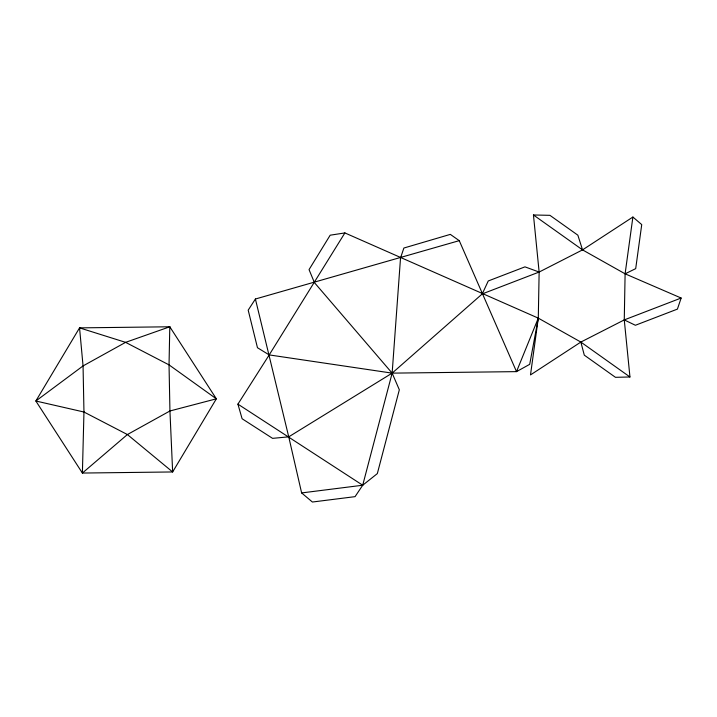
<?xml version="1.0" encoding="UTF-8"?>
<svg xmlns="http://www.w3.org/2000/svg" width="717" height="717" viewBox="0 0 717 717"><rect width="100%" height="100%" fill="white"/><g stroke="black" fill="none" stroke-linecap="round" stroke-linejoin="round"><path stroke-width="1.08" d="M632.896 217.036L582.545 249.883L539.139 272.048L538.288 318.133L530.499 374.919L580.851 342.072L624.265 319.907L681.15 298.03L677.413 309.108L635.396 325.267L624.265 319.907L625.107 273.822L632.896 217.036L641.733 224.6L635.701 268.642L625.107 273.822L582.545 249.883L533.448 214.975L539.139 272.048L482.245 293.925L392.145 373.136L288.736 436.841L272.568 438.356L242.104 418.746L237.919 404.137L269.207 354.915L344.895 232.926L538.288 318.133L580.851 342.072L629.956 376.981L624.265 319.907M255.404 299.016L288.736 436.841L301.633 492.929L312.397 502.025L355.058 496.648L362.712 485.23L392.145 373.136L400.534 257.923L403.877 248.028L450.321 234.378L459.256 240.652L516.518 371.63L529.702 364.335L538.288 318.133L516.518 371.63L392.145 373.136L269.207 354.915L257.466 347.727L248.19 310.156L255.404 299.016L459.256 240.652M482.245 293.925L488.25 280.974L524.961 266.858L539.139 272.048M301.633 492.929L362.712 485.23L377.33 473.605L399.333 389.788L392.145 373.136L314.404 282.579L309.045 269.619L330.178 235.194L344.895 232.926M629.956 376.981L615.464 377.321L584.301 355.157L580.851 342.072M533.448 214.975L549.93 215.333L577.857 235.185L582.545 249.883M625.107 273.822L681.15 298.03M237.919 404.137L362.712 485.23M169.795 326.782L169.033 364.881L169.938 410.975L172.645 471.956L82.392 473.05L35.85 401.009L79.551 327.875L169.795 326.782L216.346 398.822L172.645 471.956L127.402 434.547L83.961 412.015L35.85 401.009L83.055 365.921L125.592 342.35L169.795 326.782M83.961 412.015L82.392 473.05L127.402 434.547L169.938 410.975L216.346 398.822L169.033 364.881L125.592 342.35L79.551 327.875L83.055 365.921L83.961 412.015"/></g></svg>
